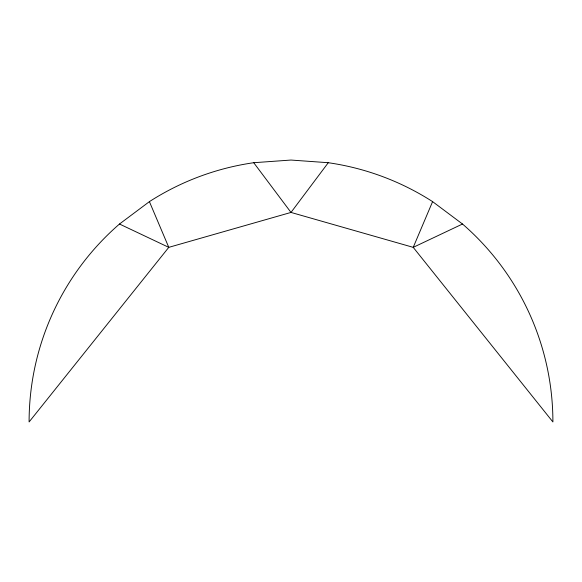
<?xml version="1.0" encoding="UTF-8"?>
<svg xmlns="http://www.w3.org/2000/svg" width="582" height="582" viewBox="0 0 582 582"><rect width="100%" height="100%" fill="white"/><g stroke="black" fill="none" stroke-linecap="round" stroke-linejoin="round"><path stroke-width="0.87" d="M432.593 201.627L413.22 247.35L552.9 421.95A261.9 261.9 0 0 0 462.508 224.019L432.593 201.627A261.9 261.9 0 0 0 328.27 162.713L291 160.05L253.73 162.713A261.9 261.9 0 0 0 149.407 201.627L119.492 224.019A261.9 261.9 0 0 0 29.1 421.95L168.78 247.35L291 212.43L413.22 247.35L462.508 224.019M328.27 162.713L291 212.43L253.73 162.713M119.492 224.019L168.78 247.35L149.407 201.627"/></g></svg>
